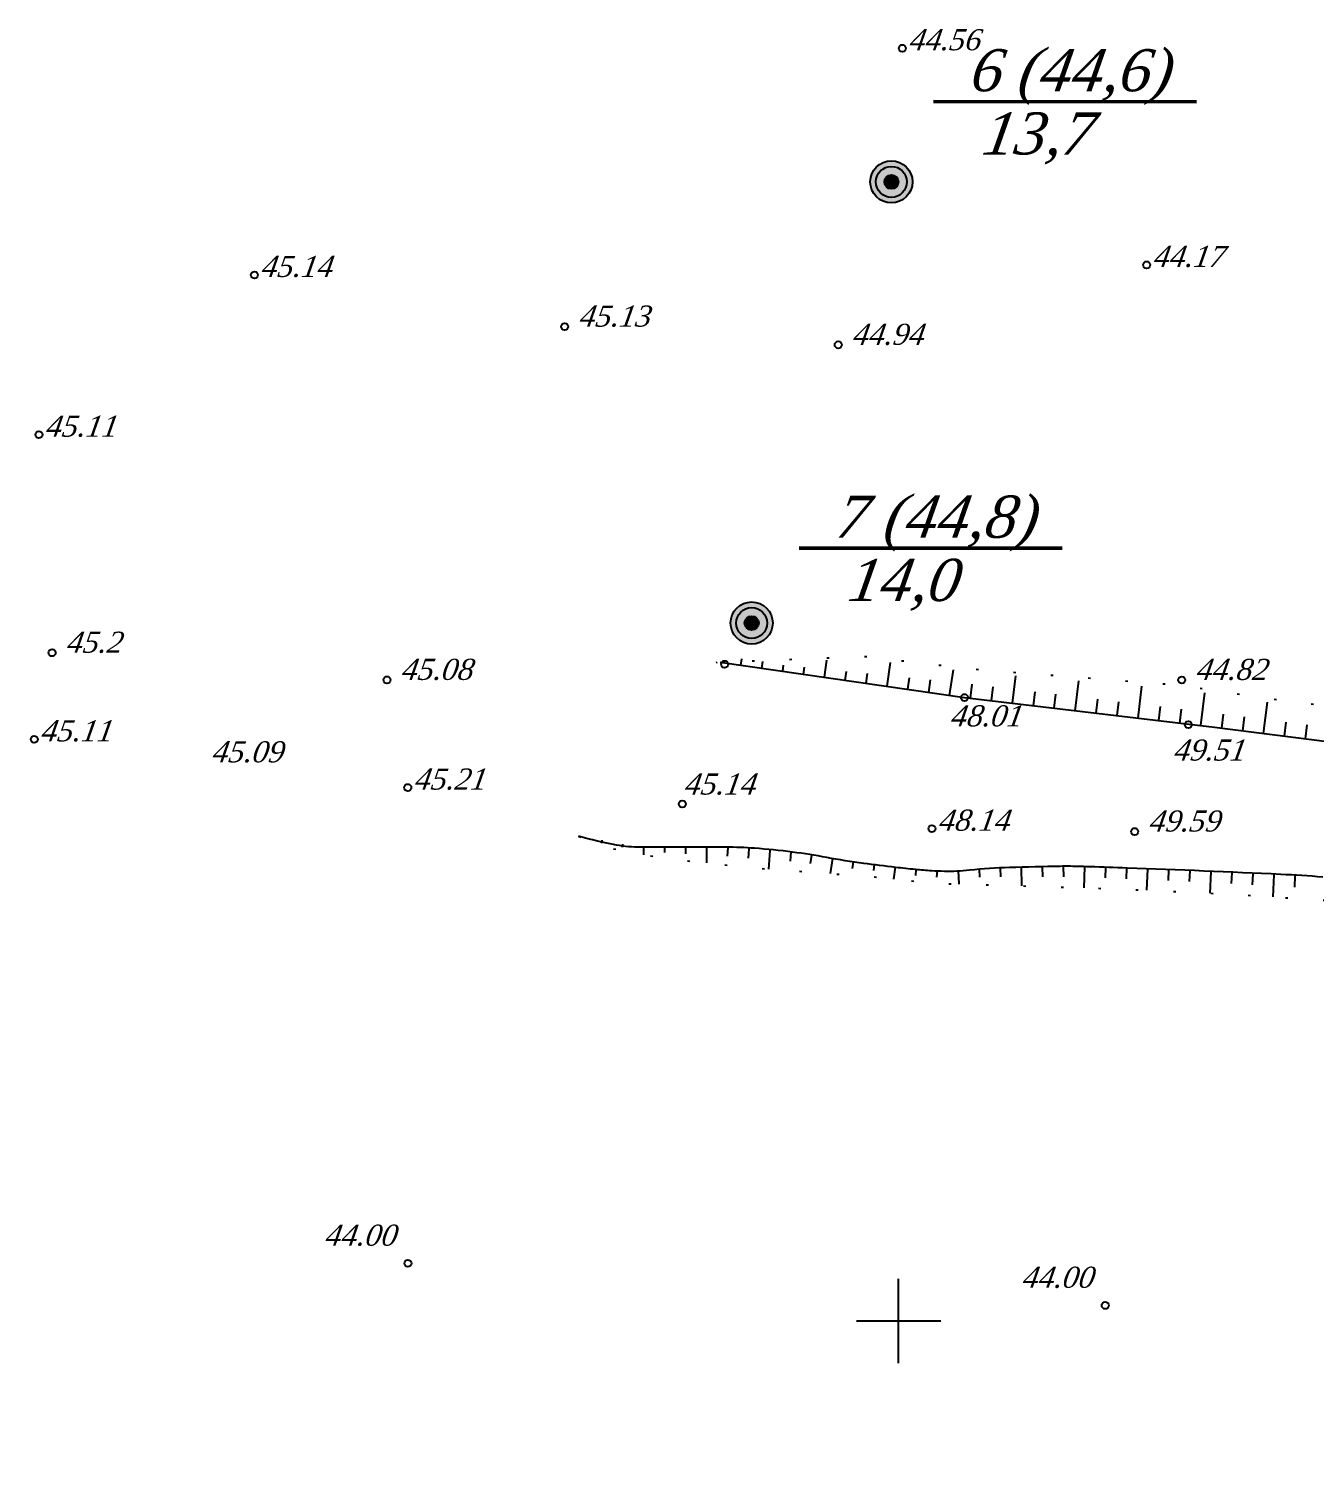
# Model space of a CAD drawing. Header units: millimetres. Extents: x 1400 to 4853, y -623 to 1865.
# Drawn here: x 2923.2 to 2978.2, y 1606.8 to 1668.5 of the extents above; entities that cross this region are included whole.
import ezdxf

# ---------------------------------------------------------------- set-up
doc = ezdxf.new("R2010")
doc.units = ezdxf.units.MM
doc.linetypes.add('ADOT1', pattern=[1.6, 0.1, -1.5])
for name, color, linetype in [('01_Горизонт_44', 7, 'Continuous'), ('кресты', 7, 'Continuous'), ('Скважины', 7, 'Continuous')]:
    doc.layers.add(name, color=color, linetype=linetype)
doc.styles.add('universw', font='timesi.ttf', dxfattribs={"oblique": 10})

msp = doc.modelspace()

# ---------------------------------------------------------------- hatches: boundary and pattern name
at = {"layer": 'Скважины', "linetype": 'Continuous'}
for points in [[(2960.9569, 1661.9306, 1), (2959.1569, 1661.9306, 1)], [(2959.7569, 1661.9306, 1), (2960.3569, 1661.9306, 1)], [(2954.9896, 1643.097, 1), (2953.1896, 1643.097, 1)], [(2954.3896, 1643.097, 1), (2953.7896, 1643.097, 1)]]:
    msp.add_hatch(color=5, dxfattribs=at).paths.add_polyline_path(points)

# ---------------------------------------------------------------- linework, layer by layer
at = {"layer": '01_Горизонт_44', "linetype": 'Continuous'}
for p, q in [((2953.6344, 1641.3026), (2953.6732, 1641.5698)), ((2954.5255, 1641.1732), (2954.5664, 1641.4549)), ((2955.4165, 1641.0439), (2955.4542, 1641.3036)), ((2956.3076, 1640.9145), (2956.3509, 1641.2126)), ((2957.1987, 1640.7851), (2957.3048, 1641.5163)), ((2959.8719, 1640.3969), (2960.0198, 1641.416)), ((2958.0897, 1640.6557), (2958.1442, 1641.0306)), ((2958.9808, 1640.5263), (2959.0408, 1640.9396)), ((2960.7629, 1640.2675), (2960.8341, 1640.7576)), ((2961.654, 1640.1381), (2961.7307, 1640.6666)), ((2962.545, 1640.0088), (2962.703, 1641.0965)), ((2965.2253, 1639.674), (2965.3643, 1640.8463)), ((2967.9077, 1639.3559), (2968.0585, 1640.6272)), ((2963.437, 1639.8861), (2963.5077, 1640.4819)), ((2964.3311, 1639.7801), (2964.4018, 1640.3759)), ((2966.1194, 1639.568), (2966.1901, 1640.1638)), ((2967.0136, 1639.4619), (2967.0842, 1640.0578)), ((2970.5902, 1639.0378), (2970.7527, 1640.4082)), ((2973.2726, 1638.7197), (2973.4377, 1640.1117)), ((2968.8019, 1639.2499), (2968.8725, 1639.8457)), ((2969.696, 1639.1438), (2969.7667, 1639.7397)), ((2971.4843, 1638.9318), (2971.555, 1639.5276)), ((2972.3784, 1638.8257), (2972.4491, 1639.4215)), ((2975.9529, 1638.3843), (2976.1231, 1639.7246)), ((2974.1664, 1638.6111), (2974.242, 1639.2063)), ((2975.0597, 1638.4977), (2975.1352, 1639.0929)), ((2976.8461, 1638.2709), (2976.9217, 1638.8661)), ((2977.7394, 1638.1575), (2977.8149, 1638.7527)), ((2946.8084, 1633.9796), (2946.8036, 1633.9528)), ((2949.4681, 1633.5257), (2949.4681, 1633.1944)), ((2952.1681, 1633.5257), (2952.1681, 1632.8549)), ((2954.8631, 1633.3892), (2954.8045, 1632.5919)), ((2957.5392, 1633.0477), (2957.437, 1632.4036)), ((2960.213, 1632.676), (2960.151, 1632.1566)), ((2962.9033, 1632.5291), (2962.9379, 1631.9493)), ((2965.5994, 1632.6682), (2965.6123, 1631.8746)), ((2968.2989, 1632.6961), (2968.2692, 1631.7924)), ((2970.997, 1632.5956), (2970.9548, 1631.6877)), ((2973.6941, 1632.4705), (2973.6519, 1631.561)), ((2976.3912, 1632.3454), (2976.3476, 1631.4061))]:
    msp.add_line(p, q, dxfattribs=at)
at = {"layer": '01_Горизонт_44', "color": 250, "linetype": 'Continuous'}
for p, q in [((2947.6943, 1633.8209), (2947.6735, 1633.7045)), ((2948.5802, 1633.6622), (2948.5555, 1633.5241)), ((2950.3681, 1633.5257), (2950.3681, 1633.2972)), ((2951.2681, 1633.5257), (2951.2681, 1633.2377)), ((2953.0679, 1633.5213), (2953.0402, 1633.1436)), ((2953.9655, 1633.4553), (2953.9367, 1633.0634)), ((2955.7607, 1633.3232), (2955.7314, 1632.9255)), ((2956.6503, 1633.1887), (2956.5931, 1632.8284)), ((2958.4281, 1632.9066), (2958.3831, 1632.6229)), ((2959.3193, 1632.7827), (2959.2889, 1632.5278)), ((2961.1068, 1632.5708), (2961.091, 1632.3208)), ((2962.005, 1632.5142), (2961.9885, 1632.2518)), ((2963.8017, 1632.5827), (2963.8214, 1632.2534)), ((2964.7001, 1632.6362), (2964.7221, 1632.2675)), ((2966.4993, 1632.6828), (2966.506, 1632.2662)), ((2967.3991, 1632.6975), (2967.4063, 1632.2591)), ((2969.1984, 1632.6665), (2969.1836, 1632.2146)), ((2970.0979, 1632.637), (2970.083, 1632.1832)), ((2971.896, 1632.5539), (2971.8749, 1632.0997)), ((2972.795, 1632.5122), (2972.7739, 1632.0577)), ((2974.5931, 1632.4288), (2974.572, 1631.9737)), ((2975.4921, 1632.3871), (2975.4707, 1631.925)), ((2977.2902, 1632.3037), (2977.2681, 1631.8265))]:
    msp.add_line(p, q, dxfattribs=at)
at = {"layer": '01_Горизонт_44', "linetype": 'ADOT1', "flags": 128}
msp.add_lwpolyline([(3019.088, 1644.3054), (3017.143, 1642.6186), (3011.565, 1642.2886), (3006.6843, 1642.692), (3004.0421, 1642.802), (3000.1154, 1641.0785), (2997.1063, 1638.5117), (2995.0387, 1637.7725), (2990.4516, 1638.0658), (2976.7125, 1639.7901), (2972.1987, 1640.4502), (2963.6302, 1641.1116), (2958.8963, 1641.6617), (2952.5713, 1641.4051)], dxfattribs=at)
at = {"layer": '01_Горизонт_44', "color": 0, "linetype": 'ADOT1', "flags": 128}
msp.add_lwpolyline([(2946.6962, 1633.9997), (2947.6251, 1633.5944), (2949.2001, 1633.2319), (2951.0702, 1632.9705), (2954.3679, 1632.6232), (2956.5296, 1632.4685), (2959.2516, 1632.2738), (2960.1991, 1632.1504), (2962.1779, 1631.9706), (2966.723, 1631.8436), (2969.822, 1631.741), (2974.6063, 1631.5161), (2980.3715, 1631.152), (2981.44, 1631.1649), (2982.42, 1631.1767), (2983.2227, 1631.0865), (2985.2796, 1630.7917), (2989.1788, 1630.4364), (2991.8337, 1630.2539), (2993.8961, 1630.1589), (2995.7199, 1630.075), (2998.4317, 1629.7875), (3001.5275, 1629.2646), (3002.0253, 1629.176), (3002.0935, 1628.7944), (3002.026, 1627.9409), (3001.4864, 1625.2988), (3000.3321, 1618.9727), (2998.8607, 1609.1854), (2997.889, 1603.3315), (2997.39, 1599.4843), (2997.0083, 1597.3277), (2996.7566, 1596.7109), (2996.4723, 1596.3376), (2995.8308, 1596.1428), (2994.3614, 1595.9646), (2985.0246, 1595.7288), (2976.5563, 1595.6521), (2974.1496, 1595.568), (2972.2303, 1595.3615), (2970.1979, 1594.1312), (2968.6317, 1593.0678), (2967.484, 1592.3987), (2965.5041, 1592.3702), (2962.8521, 1592.5567), (2959.3266, 1592.6687), (2956.8779, 1592.9394), (2954.0391, 1593.1019), (2949.2049, 1593.017), (2945.9632, 1593.017), (2941.3679, 1593.249), (2937.4557, 1593.7815), (2933.554, 1594.1366), (2927.2144, 1594.8205), (2925.1518, 1595.0883), (2924.7192, 1595.3241), (2924.4664, 1596.1283), (2924.0723, 1597.382), (2923.4945, 1598.8392), (2922.4772, 1600.9622), (2921.4942, 1603.0138), (2919.9623, 1605.6444), (2918.7761, 1607.8772), (2916.6222, 1610.9065), (2914.6804, 1613.3115), (2913.2813, 1614.7951), (2912.2956, 1615.8405), (2911.8936, 1616.3445), (2911.6232, 1617.1844), (2911.7099, 1617.9063), (2912.0433, 1619.4047), (2912.2595, 1620.6012), (2913.9079, 1625.0221), (2914.7643, 1627.4328), (2916.0792, 1631.4203), (2916.4666, 1633.3667), (2916.6821, 1636.7366), (2916.7348, 1638.253), (2916.8244, 1639.1556), (2914.035, 1639.652), (2913.8198, 1643.9544)], dxfattribs=at)
at = {"layer": '01_Горизонт_44', "linetype": 'Continuous', "flags": 128}
msp.add_lwpolyline([(2952.7433, 1641.432), (2963.1793, 1639.9167), (2973.862, 1638.6498), (2982.9283, 1637.4987), (2991.5945, 1636.683), (2995.83, 1636.0192), (2998.3273, 1636.1997), (3001.2366, 1638.4318), (3003.6883, 1639.9137), (3008.7343, 1640.9157), (3014.5008, 1640.4185), (3018.6223, 1640.1687)], dxfattribs=at)
msp.add_lwpolyline([(2978.4761, 1632.2486, 0.0093012), (2976.6893, 1632.3649, 0.0025334), (2970.1217, 1632.6362, 0.0008586), (2968.5506, 1632.6905, 0.0023319), (2967.9721, 1632.7068, 0.009929), (2967.2779, 1632.7093, 0.0031663), (2965.1017, 1632.6601, 0.0198477), (2963.3944, 1632.5428, -0.0316148), (2962.3205, 1632.4944, -0.0111867), (2961.7687, 1632.5167, -0.0089455), (2961.0804, 1632.5725, -0.0050465), (2960.2338, 1632.6649, -0.0031346), (2958.8735, 1632.8359, -0.0135252), (2957.2968, 1633.0878, 0.014632), (2955.8388, 1633.3175, 0.0133843), (2954.2044, 1633.4818, 0.0183558), (2953.0073, 1633.5257), (2951.0092, 1633.5257), (2949.3422, 1633.5257, -0.0443375), (2948.317, 1633.6168, -0.0273678), (2946.6962, 1633.9997)], format="xyb", dxfattribs=at)
at = {"layer": '01_Горизонт_44', "color": 7, "linetype": 'Continuous'}
for centre in [(2960.5251, 1667.6379), (2970.9573, 1658.3868), (2932.8549, 1657.9586), (2946.1033, 1655.7507), (2957.7853, 1654.9737), (2923.6519, 1651.1386), (2924.2153, 1641.8277), (2952.9343, 1641.3387), (2938.5163, 1640.6697), (2972.4553, 1640.6667), (2963.1793, 1639.9167), (2972.738, 1638.7595), (2923.4527, 1638.133), (2939.4055, 1636.0735), (2951.1283, 1635.3702), (2961.7882, 1634.3164), (2970.4453, 1634.1957), (2939.4115, 1615.7596), (2969.1868, 1613.963)]:
    msp.add_circle(centre, 0.15, dxfattribs=at)
at = {"layer": 'кресты', "color": 3, "linetype": 'Continuous'}
for p, q in [((2960.3623, 1611.5067), (2960.3623, 1615.1067)), ((2958.5623, 1613.3067), (2962.1623, 1613.3067))]:
    msp.add_line(p, q, dxfattribs=at)
at = {"layer": 'Скважины', "color": 0, "linetype": 'Continuous', "lineweight": 50}
for p, q in [((2961.8614, 1665.3562), (2973.0806, 1665.3542)), ((2956.1245, 1646.2926), (2967.3437, 1646.2906))]:
    msp.add_line(p, q, dxfattribs=at)
at = {"layer": 'Скважины', "color": 5, "linetype": 'Continuous'}
for centre, radius in [((2960.0569, 1661.9306), 0.9), ((2960.0569, 1661.9306), 0.66), ((2960.0569, 1661.9306), 0.3), ((2960.0619, 1661.8904), 0.15), ((2960.1869, 1661.9055), 0.15), ((2954.0946, 1643.0568), 0.15), ((2954.2196, 1643.0719), 0.15)]:
    msp.add_circle(centre, radius, dxfattribs=at)
at = {"layer": 'Скважины', "color": 5}
for centre in [(2960.0619, 1661.8904), (2954.0946, 1643.0568)]:
    msp.add_circle(centre, 0.15, dxfattribs=at)
at = {"layer": 'Скважины', "color": 1, "linetype": 'Continuous'}
for radius in [0.9, 0.66, 0.3]:
    msp.add_circle((2954.0896, 1643.097), radius, dxfattribs=at)

# ---------------------------------------------------------------- texts
at = {"layer": '01_Горизонт_44', "color": 7, "linetype": 'Continuous', "style": 'universw', "oblique": 10}
for s, p in [('44.56', (2960.7936, 1667.5512)), ('44.17', (2971.2258, 1658.3001)), ('45.14', (2933.1234, 1657.8719)), ('45.13', (2946.7033, 1655.7507)), ('44.94', (2958.3853, 1654.9737)), ('45.11', (2923.9204, 1651.052)), ('45.2', (2924.8153, 1641.8277)), ('45.08', (2939.1163, 1640.6697)), ('44.82', (2973.0553, 1640.6667)), ('48.01', (2962.5685, 1638.6852)), ('45.11', (2923.7213, 1638.0463)), ('45.09', (2931.0298, 1637.1504)), ('49.51', (2972.0985, 1637.2253)), ('45.21', (2939.6741, 1635.9868)), ('45.14', (2951.2007, 1635.775)), ('48.14', (2962.0567, 1634.2297)), ('49.59', (2971.0453, 1634.1957)), ('44.00', (2935.8534, 1616.5138)), ('44.00', (2965.6288, 1614.7172))]:
    msp.add_text(s, height=0.9, dxfattribs=at).set_placement(p)
at = {"layer": 'Скважины', "color": 7, "style": 'universw', "oblique": 10}
for s, p in [('  6 (44,6)', (2962.0108, 1665.7998)), ('13,7', (2963.8725, 1663.0991)), ('  7 (44,8)', (2956.2739, 1646.7362)), ('14,0', (2958.1356, 1644.0355))]:
    msp.add_text(s, height=1.8, dxfattribs=at).set_placement(p)

doc.saveas('drawing.dxf')
